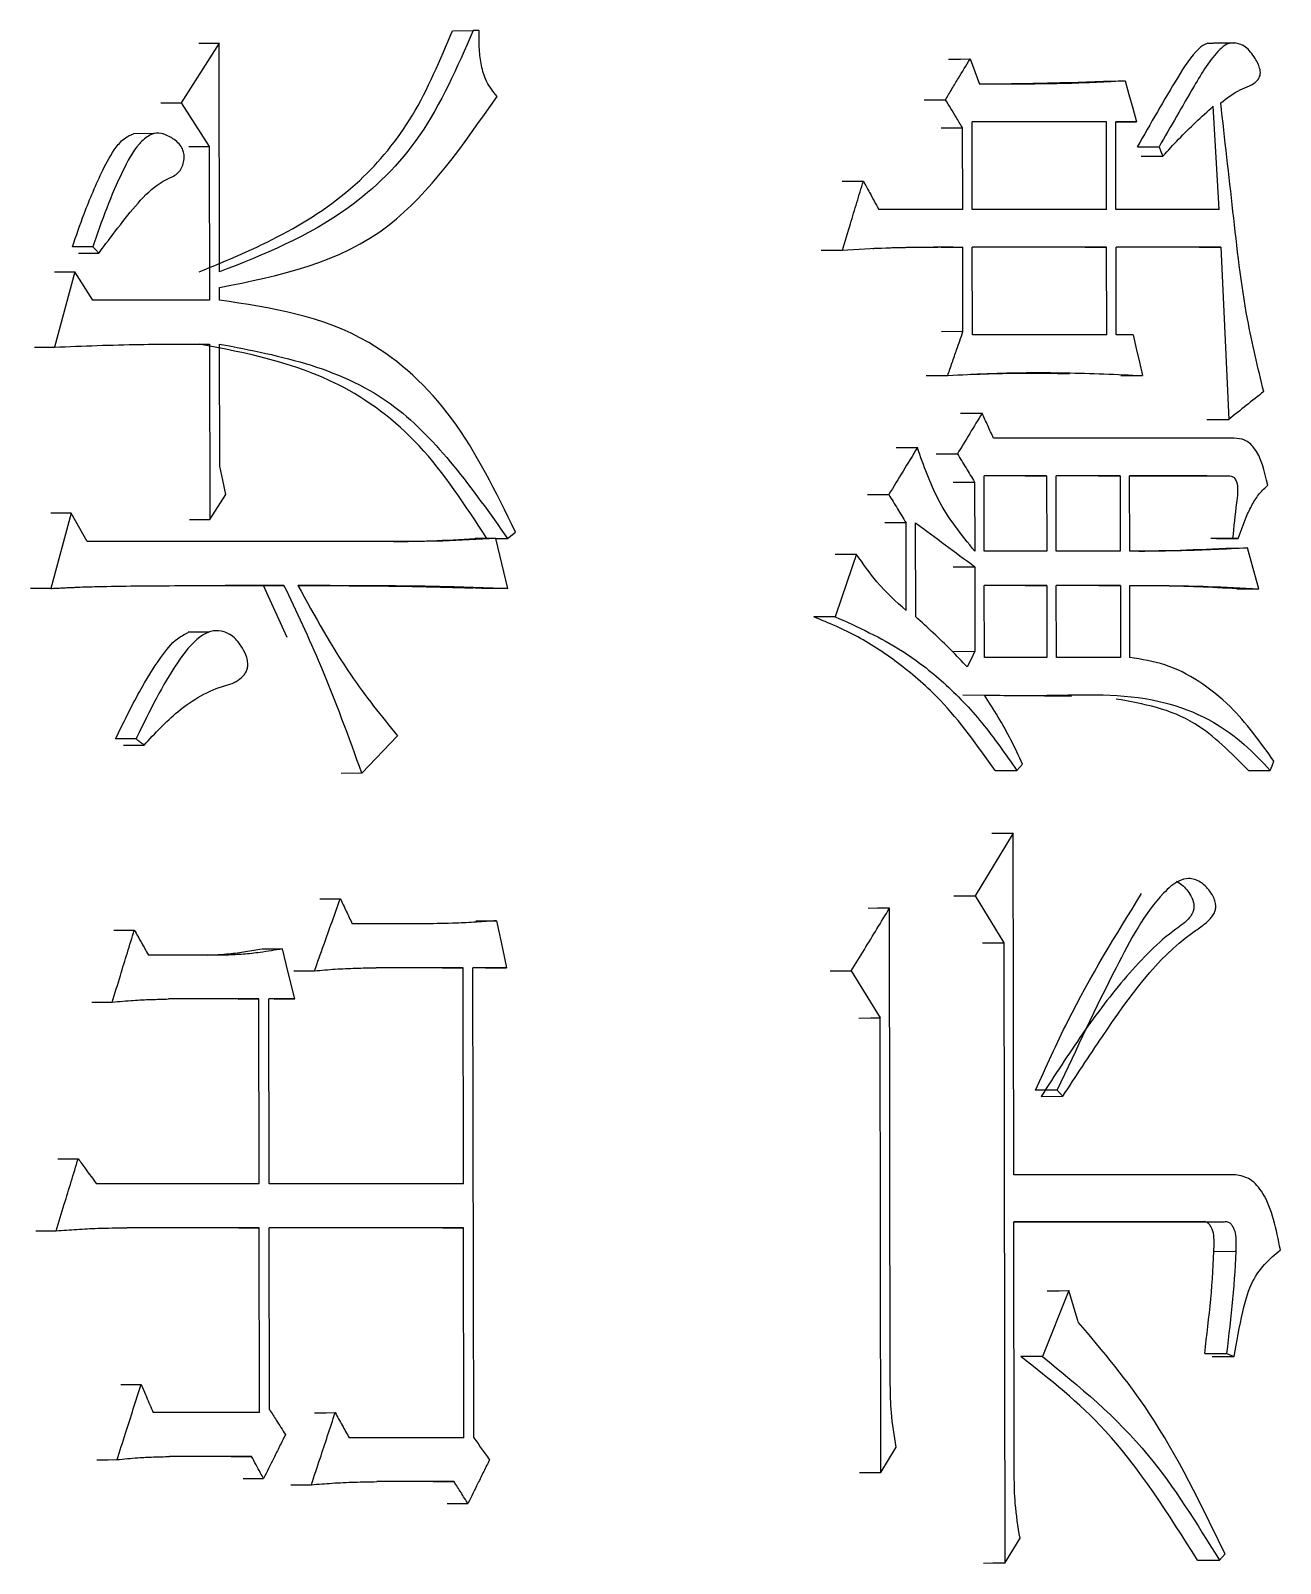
# Model space of a CAD drawing. Header units: millimetres. Extents: x 2312 to 3992, y 755 to 1943.
# Drawn here: x 2954.86 to 2959.18, y 938.2 to 943.49 of the extents above; entities that cross this region are included whole.
import ezdxf

# ---------------------------------------------------------------- set-up
doc = ezdxf.new("R2010")
doc.units = ezdxf.units.MM

msp = doc.modelspace()

# ---------------------------------------------------------------- linework, layer by layer
at = {"color": 7, "linetype": 'Continuous', "lineweight": 25}
for p, q in [((2955.514, 943.444), (2955.3828, 943.2385)), ((2955.5153, 942.6543), (2955.514, 943.444)), ((2956.3197, 943.4868), (2956.3913, 943.4871)), ((2956.4117, 943.4871), (2956.3913, 943.4871)), ((2959.0212, 943.4444), (2958.9456, 943.4441)), ((2958.4487, 943.3081), (2958.5661, 943.3131)), ((2955.3828, 943.2385), (2955.48, 943.087)), ((2957.9468, 943.2484), (2958.0206, 943.2487)), ((2958.5763, 943.1728), (2958.1127, 943.1729)), ((2958.1132, 942.87), (2958.1127, 943.1729)), ((2958.5763, 943.1728), (2958.5018, 943.1725)), ((2958.5769, 942.8699), (2958.5763, 943.1728)), ((2958.6802, 943.1727), (2958.6088, 943.1728)), ((2958.6093, 942.8699), (2958.6088, 943.1728)), ((2958.6088, 943.1725), (2958.6802, 943.1727)), ((2955.2888, 943.1316), (2955.2182, 943.1313)), ((2958.0804, 942.8701), (2958.0799, 943.1513)), ((2955.48, 943.087), (2955.4809, 942.557)), ((2958.696, 943.0535), (2958.771, 943.0537)), ((2958.0804, 942.8701), (2957.7905, 942.8701)), ((2958.5769, 942.8699), (2958.1132, 942.87)), ((2958.965, 942.8697), (2958.6093, 942.8699)), ((2955.078, 942.7409), (2955.0077, 942.7407)), ((2955.0285, 942.7191), (2955.0988, 942.7193)), ((2958.0065, 942.74), (2957.9792, 942.7399)), ((2958.0065, 942.74), (2958.0806, 942.7402)), ((2958.0811, 942.4482), (2958.0806, 942.7402)), ((2958.5771, 942.7401), (2958.1135, 942.7402)), ((2958.114, 942.4374), (2958.1135, 942.7402)), ((2958.5025, 942.7398), (2958.5771, 942.7401)), ((2958.5776, 942.4372), (2958.5771, 942.7401)), ((2958.9717, 942.7399), (2958.6096, 942.7401)), ((2958.6101, 942.4372), (2958.6096, 942.7401)), ((2958.8963, 942.7397), (2958.6096, 942.7398)), ((2958.8963, 942.7397), (2958.9717, 942.7399)), ((2955.0154, 942.6544), (2954.946, 942.3948)), ((2955.0783, 942.557), (2955.0154, 942.6544)), ((2955.5155, 942.5569), (2955.5154, 942.6002)), ((2955.4809, 942.557), (2955.0783, 942.557)), ((2958.0811, 942.4482), (2958.007, 942.4479)), ((2958.5776, 942.4372), (2958.114, 942.4374)), ((2958.6685, 942.4372), (2958.6101, 942.4372)), ((2955.4107, 942.4053), (2955.4318, 942.4053)), ((2955.4811, 942.4055), (2955.4822, 941.7997)), ((2955.5164, 941.9836), (2955.5157, 942.4055)), ((2957.9547, 942.2965), (2958.0288, 942.2968)), ((2958.6261, 942.2963), (2958.7011, 942.2965)), ((2959.0178, 942.08), (2958.1867, 942.0804)), ((2957.8502, 942.0477), (2957.9239, 942.0479)), ((2958.1214, 941.9289), (2958.1218, 941.691)), ((2958.37, 941.9505), (2958.1541, 941.9506)), ((2958.1546, 941.6909), (2958.1541, 941.9506)), ((2958.2957, 941.9502), (2958.37, 941.9505)), ((2958.37, 941.9505), (2958.3705, 941.6909)), ((2958.6239, 941.9504), (2958.4027, 941.9505)), ((2958.4031, 941.6909), (2958.4027, 941.9505)), ((2958.5492, 941.9501), (2958.6239, 941.9504)), ((2958.6239, 941.9504), (2958.6243, 941.6908)), ((2958.6563, 941.9504), (2958.9987, 941.9503)), ((2958.6567, 941.6908), (2958.6563, 941.9504)), ((2958.9234, 941.95), (2958.6563, 941.9501)), ((2958.9235, 941.95), (2958.9988, 941.9503)), ((2955.4822, 941.7997), (2955.5373, 941.8863)), ((2955.0028, 941.8214), (2954.9335, 941.5618)), ((2955.0588, 941.7241), (2955.0028, 941.8214)), ((2955.4117, 941.7995), (2955.4822, 941.7997)), ((2956.5097, 941.7347), (2956.5367, 941.7563)), ((2957.8848, 941.7884), (2957.8112, 941.7881)), ((2957.8853, 941.4855), (2957.8848, 941.7884)), ((2957.9183, 941.4639), (2957.9178, 941.7884)), ((2956.1353, 941.7239), (2955.0588, 941.7241)), ((2956.469, 941.7347), (2956.3973, 941.7344)), ((2956.51, 941.5616), (2956.469, 941.7347)), ((2956.469, 941.7345), (2956.5097, 941.7347)), ((2958.3705, 941.6909), (2958.1546, 941.6909)), ((2958.6243, 941.6908), (2958.4031, 941.6909)), ((2959.012, 941.7339), (2958.9368, 941.7337)), ((2959.0313, 941.7339), (2959.012, 941.7339)), ((2957.6398, 941.68), (2957.7132, 941.6803)), ((2958.0479, 941.6366), (2958.1219, 941.6369)), ((2958.1219, 941.6369), (2958.1224, 941.3448)), ((2954.9335, 941.5618), (2954.8634, 941.5616)), ((2955.6667, 941.5723), (2955.5343, 941.572)), ((2955.7489, 941.3923), (2955.6667, 941.5723)), ((2955.7378, 941.5725), (2955.6671, 941.5723)), ((2956.51, 941.5616), (2956.4382, 941.5613)), ((2958.3707, 941.5719), (2958.1548, 941.572)), ((2958.1552, 941.3232), (2958.1548, 941.572)), ((2958.2964, 941.5716), (2958.3707, 941.5719)), ((2958.3707, 941.5719), (2958.3711, 941.3231)), ((2958.6245, 941.5718), (2958.4033, 941.5719)), ((2958.4037, 941.3231), (2958.4033, 941.5719)), ((2958.5499, 941.5715), (2958.6245, 941.5718)), ((2958.6245, 941.5718), (2958.6249, 941.323)), ((2958.6574, 941.323), (2958.657, 941.5718)), ((2959.0268, 941.5605), (2959.1023, 941.5608)), ((2955.4778, 941.4107), (2955.4069, 941.4105)), ((2958.0484, 941.3446), (2958.1224, 941.3448)), ((2958.3711, 941.3231), (2958.1552, 941.3232)), ((2958.6249, 941.323), (2958.4037, 941.3231)), ((2958.4558, 941.1883), (2958.0812, 941.1932)), ((2955.227, 941.0426), (2955.1565, 941.0423)), ((2955.1843, 941.0207), (2955.2548, 941.0209)), ((2956.0068, 940.9236), (2956.1295, 941.0532)), ((2956.0068, 940.9236), (2955.9357, 940.9233)), ((2958.1928, 940.9334), (2958.2672, 940.9337)), ((2959.0665, 940.9333), (2959.1419, 940.9336)), ((2958.2545, 940.7174), (2958.1238, 940.5011)), ((2958.2565, 939.5383), (2958.2545, 940.7174)), ((2958.1238, 940.5011), (2958.2224, 940.3388)), ((2957.8304, 938.8137), (2957.8277, 940.4579)), ((2956.2263, 940.4042), (2955.9733, 940.4042)), ((2958.2224, 940.3388), (2958.226, 938.1969)), ((2955.54, 940.2961), (2955.2699, 940.2962)), ((2956.3559, 940.2527), (2956.0558, 940.2528)), ((2956.2844, 940.2525), (2956.3559, 940.2527)), ((2956.3572, 939.5063), (2956.3559, 940.2527)), ((2956.5054, 940.2527), (2956.3899, 940.2527)), ((2956.3927, 938.6301), (2956.3899, 940.2527)), ((2956.4337, 940.2524), (2956.5054, 940.2527)), ((2957.6224, 940.2413), (2957.6958, 940.2416)), ((2957.6958, 940.2416), (2957.7953, 940.0793)), ((2955.6507, 940.1447), (2955.3395, 940.1447)), ((2955.5801, 940.1444), (2955.6507, 940.1447)), ((2955.6518, 939.5065), (2955.6507, 940.1447)), ((2955.7747, 940.1447), (2955.6852, 940.1447)), ((2955.6862, 939.5065), (2955.6852, 940.1447)), ((2955.7039, 940.1444), (2955.7747, 940.1447)), ((2957.7979, 938.5108), (2957.7953, 940.0793)), ((2958.4062, 939.8303), (2958.3316, 939.8301)), ((2958.3512, 939.8085), (2958.4258, 939.8087)), ((2959.0221, 939.538), (2958.2565, 939.5383)), ((2955.6518, 939.5065), (2955.0904, 939.5065)), ((2956.3572, 939.5063), (2955.6862, 939.5065)), ((2958.2568, 939.376), (2958.9838, 939.3757)), ((2958.2582, 938.4998), (2958.2568, 939.376)), ((2958.9084, 939.3755), (2958.2568, 939.3757)), ((2958.9092, 939.3755), (2958.9845, 939.3757)), ((2955.652, 939.355), (2955.1951, 939.3551)), ((2955.5814, 939.3548), (2955.652, 939.355)), ((2955.6531, 938.7168), (2955.652, 939.355)), ((2956.3575, 939.3549), (2955.6865, 939.355)), ((2955.6876, 938.7276), (2955.6865, 939.355)), ((2956.2859, 939.3546), (2956.3575, 939.3549)), ((2956.3587, 938.6301), (2956.3575, 939.3549)), ((2959.0212, 939.2728), (2958.9463, 939.2725)), ((2958.4465, 939.138), (2958.3556, 938.9108)), ((2958.4793, 939.0298), (2958.4465, 939.138)), ((2958.3556, 938.9108), (2958.2813, 938.9105)), ((2958.991, 938.9214), (2959.0168, 938.9106)), ((2955.6531, 938.7168), (2955.2865, 938.7168)), ((2956.3587, 938.6301), (2955.9626, 938.6302)), ((2957.7979, 938.5108), (2957.8506, 938.5973)), ((2955.6258, 938.5654), (2955.3422, 938.5654)), ((2955.5552, 938.5651), (2955.6258, 938.5654)), ((2956.3249, 938.4787), (2956.0588, 938.4787)), ((2956.2534, 938.4785), (2956.3249, 938.4787)), ((2957.7244, 938.5105), (2957.7979, 938.5108)), ((2958.226, 938.1969), (2958.2782, 938.2835)), ((2958.8911, 938.2072), (2958.9664, 938.2075)), ((2958.9664, 938.2075), (2958.9857, 938.2291))]:
    msp.add_line(p, q, dxfattribs=at)
at = {"color": 7, "linetype": 'Continuous', "lineweight": 25, "flags": 128}
for points in [[(2955.4435, 943.4437), (2955.4828, 943.4439), (2955.514, 943.444)], [(2958.0319, 943.389), (2958.0731, 943.3892), (2958.1058, 943.3893)], [(2958.1058, 943.3893), (2958.114, 943.3676), (2958.1223, 943.346), (2958.1305, 943.3244), (2958.1387, 943.3027)], [(2958.5661, 943.3131), (2958.6081, 943.3133), (2958.641, 943.3134)], [(2958.641, 943.3134), (2958.6539, 943.2672), (2958.667, 943.22), (2958.6802, 943.1727)], [(2955.3125, 943.2382), (2955.3517, 943.2383), (2955.3828, 943.2385)], [(2958.965, 942.8697), (2958.9594, 942.9694), (2958.9539, 943.0691), (2958.9451, 943.2267)], [(2958.006, 943.1511), (2958.0473, 943.1512), (2958.0799, 943.1513)], [(2955.4096, 943.0867), (2955.4488, 943.0869), (2955.48, 943.087)], [(2958.6832, 943.0859), (2958.7114, 943.086), (2958.7347, 943.0861), (2958.758, 943.0862)], [(2958.758, 943.0862), (2958.7645, 943.0699), (2958.771, 943.0537)], [(2957.6641, 942.9673), (2957.705, 942.9674), (2957.7375, 942.9675)], [(2955.0989, 942.7193), (2955.0884, 942.7301), (2955.078, 942.7409)], [(2957.5918, 942.7293), (2957.6327, 942.7294), (2957.6651, 942.7296)], [(2958.9717, 942.7399), (2958.985, 942.4424), (2958.9984, 942.145)], [(2954.9455, 942.6541), (2954.9845, 942.6543), (2955.0154, 942.6544)], [(2958.6685, 942.4372), (2958.6794, 942.3899), (2958.6903, 942.3432), (2958.7011, 942.2965)], [(2954.8763, 942.3945), (2954.9152, 942.3946), (2954.946, 942.3948)], [(2958.0732, 942.1667), (2958.1146, 942.1668), (2958.1472, 942.1669)], [(2958.9232, 942.1447), (2958.9653, 942.1449), (2958.9984, 942.145)], [(2957.9883, 942.0261), (2958.0295, 942.0262), (2958.0621, 942.0263)], [(2955.5373, 941.8863), (2955.5269, 941.935), (2955.5164, 941.9836)], [(2958.0474, 941.9287), (2958.0887, 941.9288), (2958.1214, 941.9289)], [(2957.7517, 941.8855), (2957.7928, 941.8857), (2957.8252, 941.8858)], [(2955.0028, 941.8214), (2954.9636, 941.8213), (2954.933, 941.8212)], [(2958.956, 941.7336), (2958.9768, 941.7337), (2958.9977, 941.7338), (2959.0313, 941.7339)], [(2958.988, 941.7012), (2959.0303, 941.7013), (2959.0635, 941.7014)], [(2959.1023, 941.5608), (2959.0829, 941.6311), (2959.0635, 941.7014)], [(2958.1224, 941.3448), (2958.1093, 941.3178), (2958.0962, 941.2907)], [(2958.2672, 940.9337), (2958.277, 940.9445), (2958.2868, 940.9553)], [(2959.1419, 940.9336), (2959.1482, 940.9496), (2959.1546, 940.9658)], [(2958.1804, 940.7171), (2958.2218, 940.7172), (2958.2545, 940.7174)], [(2955.8611, 940.4905), (2955.9006, 940.4907), (2955.932, 940.4908)], [(2958.0499, 940.5008), (2958.0911, 940.5009), (2958.1238, 940.5011)], [(2957.8277, 940.4579), (2957.7863, 940.4577), (2957.7541, 940.4576)], [(2955.151, 940.3825), (2955.1901, 940.3826), (2955.2211, 940.3827)], [(2956.3995, 940.4147), (2956.4395, 940.4149), (2956.4712, 940.415)], [(2956.4712, 940.415), (2956.4813, 940.3671), (2956.4914, 940.3192), (2956.5054, 940.2527)], [(2955.662, 940.3175), (2955.7018, 940.3176), (2955.7331, 940.3177)], [(2955.7747, 940.1447), (2955.7539, 940.2312), (2955.7331, 940.3177)], [(2958.1483, 940.3385), (2958.1897, 940.3387), (2958.2224, 940.3388)], [(2955.772, 940.2418), (2955.8119, 940.2419), (2955.8432, 940.242)], [(2955.075, 940.1337), (2955.1141, 940.1338), (2955.1451, 940.1339)], [(2957.7218, 940.079), (2957.7628, 940.0792), (2957.7953, 940.0793)], [(2958.4258, 939.8087), (2958.416, 939.8195), (2958.4062, 939.8303)], [(2954.9577, 939.5928), (2954.9967, 939.593), (2955.0275, 939.5931)], [(2954.8814, 939.344), (2954.9204, 939.3442), (2954.9512, 939.3443)], [(2958.3721, 939.1377), (2958.4137, 939.1379), (2958.4465, 939.138)], [(2958.9158, 938.9212), (2958.9463, 938.9213), (2958.9686, 938.9213), (2958.991, 938.9214)], [(2958.9415, 938.9103), (2958.972, 938.9104), (2958.9944, 938.9105), (2959.0168, 938.9106)], [(2955.1745, 938.814), (2955.2136, 938.8141), (2955.2446, 938.8142)], [(2955.8435, 938.7165), (2955.8831, 938.7166), (2955.9145, 938.7168)], [(2955.0916, 938.5544), (2955.1307, 938.5545), (2955.1617, 938.5546)], [(2955.5966, 938.4894), (2955.636, 938.4895), (2955.6673, 938.4896)], [(2955.7616, 938.4677), (2955.8012, 938.4679), (2955.8325, 938.468)], [(2956.3011, 938.4027), (2956.341, 938.4029), (2956.3727, 938.403)], [(2958.226, 938.1969), (2958.1844, 938.1968), (2958.1519, 938.1967)]]:
    msp.add_lwpolyline(points, dxfattribs=at)
at = {"color": 7, "linetype": 'Continuous', "lineweight": 25}
for points, knots in [([(2955.4445, 942.6541), (2955.6387, 942.7346), (2955.9117, 942.8478), (2956.193, 943.1853), (2956.2768, 943.3855), (2956.3193, 943.4868)], [0, 0, 0, 0, 0.549349, 0.771863, 1, 1, 1, 1]), ([(2956.3913, 943.4871), (2956.3352, 943.3601), (2956.2246, 943.1098), (2955.9179, 942.8135), (2955.6672, 942.7144), (2955.5153, 942.6543)], [0, 0, 0, 0, 0.288413, 0.568681, 1, 1, 1, 1]), ([(2956.4732, 943.2599), (2956.4582, 943.2786), (2956.4332, 943.3099), (2956.4171, 943.3732), (2956.4105, 943.4296), (2956.4113, 943.4679), (2956.4117, 943.4871)], [0, 0, 0, 0, 0.328875, 0.550213, 0.774687, 1, 1, 1, 1]), ([(2958.9454, 943.4423), (2958.9381, 943.4431), (2958.9207, 943.4452), (2958.8744, 943.4097), (2958.7964, 943.2847), (2958.729, 943.1665), (2958.683, 943.0859)], [0, 0, 0, 0, 0.060218, 0.14333, 0.415955, 1, 1, 1, 1]), ([(2958.9708, 943.2375), (2958.9928, 943.2548), (2959.0247, 943.2798), (2959.0686, 943.2948), (2959.0911, 943.308), (2959.1028, 943.3224), (2959.107, 943.3324), (2959.1083, 943.3427), (2959.1063, 943.3565), (2959.1, 943.3732), (2959.0843, 943.4015), (2959.0601, 943.432), (2959.025, 943.4464), (2958.9933, 943.4442), (2958.9397, 943.3988), (2958.8649, 943.2721), (2958.7982, 943.1561), (2958.758, 943.0862)], [0, 0, 0, 0, 0.116231, 0.1683248, 0.2127071, 0.2288047, 0.2388545, 0.248985, 0.2602075, 0.2820342, 0.3080202, 0.3751055, 0.4260063, 0.4769913, 0.5204189, 0.7110691, 1, 1, 1, 1]), ([(2958.0206, 943.2487), (2958.0281, 943.261), (2958.0431, 943.2857), (2958.0715, 943.3326), (2958.0924, 943.3671), (2958.1058, 943.3893)], [0, 0, 0, 0, 0.2636063, 0.5272126, 1, 1, 1, 1]), ([(2958.641, 943.3134), (2958.5754, 943.3101), (2958.4592, 943.3042), (2958.2916, 943.3022), (2958.1897, 943.3025), (2958.1387, 943.3027)], [0, 0, 0, 0, 0.394039, 0.696995, 1, 1, 1, 1]), ([(2958.4489, 943.3075), (2958.4474, 943.3074), (2958.4322, 943.3069), (2958.3006, 943.3032), (2958.2225, 943.3028), (2958.1854, 943.3027), (2958.1717, 943.3027), (2958.1645, 943.3026), (2958.1645, 943.3026), (2958.1645, 943.3026)], [0, 0, 0, 0, 0.0624666, 0.6020125, 0.8022295, 0.8937769, 0.9664175, 0.9871548, 1, 1, 1, 1]), ([(2955.5154, 942.6002), (2955.7219, 942.6419), (2956.0951, 942.7173), (2956.3565, 943.0924), (2956.4732, 943.2599)], [0, 0, 0, 0, 0.55346, 1, 1, 1, 1]), ([(2958.0799, 943.1513), (2958.0724, 943.1637), (2958.0588, 943.1861), (2958.039, 943.2185), (2958.0267, 943.2386), (2958.0206, 943.2487)], [0, 0, 0, 0, 0.380769, 0.690384, 1, 1, 1, 1]), ([(2958.771, 943.0537), (2958.7891, 943.0734), (2958.8263, 943.1141), (2958.8846, 943.1712), (2958.9249, 943.2082), (2958.9451, 943.2267)], [0, 0, 0, 0, 0.320488, 0.660066, 1, 1, 1, 1]), ([(2959.1193, 942.2414), (2959.0992, 942.3243), (2959.0503, 942.526), (2959.0136, 942.8639), (2958.985, 943.1129), (2958.9708, 943.2375)], [0, 0, 0, 0, 0.258421, 0.6289824, 1, 1, 1, 1]), ([(2955.0077, 942.7407), (2955.0208, 942.7789), (2955.0521, 942.8699), (2955.1012, 942.9862), (2955.1485, 943.0756), (2955.1864, 943.1175), (2955.2085, 943.1269), (2955.2179, 943.131)], [0, 0, 0, 0, 0.253725, 0.603073, 0.807077, 0.917147, 1, 1, 1, 1]), ([(2955.0988, 942.7194), (2955.1043, 942.7267), (2955.1314, 942.7637), (2955.2036, 942.8567), (2955.2849, 942.958), (2955.3634, 942.9864), (2955.3827, 943.0081), (2955.391, 943.0278), (2955.394, 943.0485), (2955.3921, 943.0676), (2955.3849, 943.0855), (2955.3667, 943.1073), (2955.3393, 943.1244), (2955.3059, 943.1368), (2955.2707, 943.1273), (2955.2237, 943.0864), (2955.1761, 942.9954), (2955.1242, 942.8751), (2955.0934, 942.7858), (2955.0779, 942.7409)], [0, 0, 0, 0, 0.025946, 0.129765, 0.338784, 0.385932, 0.404152, 0.422427, 0.440777, 0.454643, 0.46854, 0.48998, 0.535409, 0.570955, 0.606999, 0.655233, 0.757859, 0.878392, 1, 1, 1, 1]), ([(2957.6651, 942.7296), (2957.6743, 942.7599), (2957.691, 942.8148), (2957.7151, 942.8941), (2957.73, 942.943), (2957.7375, 942.9675)], [0, 0, 0, 0, 0.382821, 0.69141, 1, 1, 1, 1]), ([(2957.7375, 942.9675), (2957.7446, 942.9545), (2957.757, 942.9318), (2957.7746, 942.8993), (2957.7852, 942.8799), (2957.7905, 942.8701)], [0, 0, 0, 0, 0.400148, 0.700074, 1, 1, 1, 1]), ([(2957.6651, 942.7296), (2957.7165, 942.7326), (2957.8116, 942.7384), (2957.9502, 942.7406), (2958.0371, 942.7404), (2958.0806, 942.7402)], [0, 0, 0, 0, 0.370073, 0.685, 1, 1, 1, 1]), ([(2957.7701, 942.7355), (2957.7721, 942.7356), (2957.795, 942.7366), (2957.8847, 942.7394), (2957.9525, 942.7399), (2957.9855, 942.74), (2957.9931, 942.74), (2957.994, 942.74), (2957.9946, 942.74)], [0, 0, 0, 0, 0.049057, 0.555336, 0.817136, 0.934648, 0.964386, 1, 1, 1, 1]), ([(2956.5367, 941.7563), (2956.4694, 941.8944), (2956.3367, 942.1663), (2955.9841, 942.4868), (2955.6922, 942.5305), (2955.5155, 942.5569)], [0, 0, 0, 0, 0.289357, 0.569882, 1, 1, 1, 1]), ([(2958.0288, 942.2968), (2958.0339, 942.3116), (2958.0442, 942.3412), (2958.0616, 942.3916), (2958.0739, 942.4273), (2958.0811, 942.4482)], [0, 0, 0, 0, 0.293254, 0.586508, 1, 1, 1, 1]), ([(2954.946, 942.3948), (2955.0441, 942.3987), (2955.1826, 942.4042), (2955.3607, 942.4051), (2955.441, 942.4054), (2955.4811, 942.4055)], [0, 0, 0, 0, 0.547988, 0.773992, 1, 1, 1, 1]), ([(2956.4375, 941.7344), (2956.3639, 941.8478), (2956.2184, 942.0719), (2955.8773, 942.3225), (2955.6082, 942.374), (2955.4449, 942.4052)], [0, 0, 0, 0, 0.287054, 0.56721, 1, 1, 1, 1]), ([(2955.5157, 942.4055), (2955.7288, 942.3644), (2956.1143, 942.29), (2956.3875, 941.9063), (2956.5097, 941.7347)], [0, 0, 0, 0, 0.552698, 1, 1, 1, 1]), ([(2958.0288, 942.2968), (2958.0744, 942.2992), (2958.2099, 942.3066), (2958.4344, 942.3083), (2958.6122, 942.3005), (2958.7011, 942.2965)], [0, 0, 0, 0, 0.202288, 0.600921, 1, 1, 1, 1]), ([(2958.1075, 942.3008), (2958.1088, 942.3008), (2958.1152, 942.3011), (2958.1886, 942.3038), (2958.3132, 942.3059), (2958.3942, 942.3044), (2958.4484, 942.3033)], [0, 0, 0, 0, 0.049405, 0.249194, 0.497626, 1, 1, 1, 1]), ([(2959.1193, 942.2414), (2959.0993, 942.2254), (2959.059, 942.1933), (2959.0187, 942.1611), (2958.9984, 942.145)], [0, 0, 0, 0, 0.497808, 1, 1, 1, 1]), ([(2958.1472, 942.1669), (2958.1331, 942.1435), (2958.1047, 942.0966), (2958.0763, 942.0497), (2958.0621, 942.0263)], [0, 0, 0, 0, 0.500001, 1, 1, 1, 1]), ([(2958.1867, 942.0804), (2958.1801, 942.0948), (2958.167, 942.1236), (2958.1538, 942.1525), (2958.1472, 942.1669)], [0, 0, 0, 0, 0.500003, 1, 1, 1, 1]), ([(2959.1338, 941.9177), (2959.1221, 941.9666), (2959.106, 942.0337), (2959.0542, 942.0777), (2959.0299, 942.0793), (2959.0178, 942.0801)], [0, 0, 0, 0, 0.574728, 0.78886, 1, 1, 1, 1]), ([(2957.9239, 942.0479), (2957.9075, 942.0209), (2957.8746, 941.9669), (2957.8417, 941.9128), (2957.8252, 941.8858)], [0, 0, 0, 0, 0.499872, 1, 1, 1, 1]), ([(2958.1218, 941.6909), (2958.0764, 941.7465), (2957.9946, 941.8465), (2957.9457, 941.9859), (2957.9239, 942.0479)], [0, 0, 0, 0, 0.5548825, 1, 1, 1, 1]), ([(2958.0621, 942.0263), (2958.072, 942.0101), (2958.0918, 941.9776), (2958.1115, 941.9452), (2958.1214, 941.9289)], [0, 0, 0, 0, 0.500001, 1, 1, 1, 1]), ([(2958.9987, 941.9503), (2959.0043, 941.95), (2959.0133, 941.9495), (2959.0232, 941.937), (2959.0323, 941.9073), (2959.0223, 941.8362), (2959.0161, 941.7745), (2959.012, 941.7339)], [0, 0, 0, 0, 0.100185, 0.161773, 0.226321, 0.490481, 1, 1, 1, 1]), ([(2959.0313, 941.7339), (2959.0399, 941.7591), (2959.0541, 941.8003), (2959.0792, 941.852), (2959.1038, 941.8908), (2959.1238, 941.9088), (2959.1338, 941.9177)], [0, 0, 0, 0, 0.346429, 0.567933, 0.786121, 1, 1, 1, 1]), ([(2957.8252, 941.8858), (2957.8352, 941.8695), (2957.855, 941.8371), (2957.8749, 941.8046), (2957.8848, 941.7884)], [0, 0, 0, 0, 0.500001, 1, 1, 1, 1]), ([(2957.9178, 941.7884), (2957.9518, 941.7631), (2958.02, 941.7126), (2958.0879, 941.6621), (2958.1219, 941.6369)], [0, 0, 0, 0, 0.5, 1, 1, 1, 1]), ([(2956.116, 941.7239), (2956.129, 941.724), (2956.1723, 941.7241), (2956.2661, 941.7263), (2956.3466, 941.7313), (2956.3969, 941.7344)], [0, 0, 0, 0, 0.137829, 0.461511, 1, 1, 1, 1]), ([(2956.469, 941.7347), (2956.4079, 941.7309), (2956.3219, 941.7256), (2956.2105, 941.7241), (2956.1604, 941.724), (2956.1353, 941.7239)], [0, 0, 0, 0, 0.550657, 0.775317, 1, 1, 1, 1]), ([(2959.0635, 941.7014), (2958.9878, 941.6974), (2958.8824, 941.6919), (2958.7465, 941.6909), (2958.6867, 941.6908), (2958.6567, 941.6908)], [0, 0, 0, 0, 0.560315, 0.780152, 1, 1, 1, 1]), ([(2958.6888, 941.6908), (2958.6909, 941.6908), (2958.7307, 941.6909), (2958.8306, 941.693), (2958.9281, 941.6981), (2958.988, 941.7012)], [0, 0, 0, 0, 0.020888, 0.39739, 1, 1, 1, 1]), ([(2957.7132, 941.6803), (2957.7011, 941.6442), (2957.677, 941.5721), (2957.6528, 941.5), (2957.6407, 941.464)], [0, 0, 0, 0, 0.500055, 1, 1, 1, 1]), ([(2957.8853, 941.4855), (2957.8506, 941.5165), (2957.7885, 941.5722), (2957.7363, 941.6471), (2957.7132, 941.6803)], [0, 0, 0, 0, 0.557716, 1, 1, 1, 1]), ([(2954.9335, 941.5618), (2954.9391, 941.5621), (2954.9502, 941.5627), (2954.9642, 941.5633), (2954.9782, 941.564), (2954.9921, 941.5647), (2955.0089, 941.5654), (2955.0312, 941.5664), (2955.0535, 941.5672), (2955.0814, 941.568), (2955.1427, 941.5693), (2955.2095, 941.5705), (2955.2762, 941.5709), (2955.3429, 941.5713), (2955.4095, 941.5717), (2955.4759, 941.572), (2955.5036, 941.5721), (2955.5257, 941.5722), (2955.5423, 941.5722), (2955.5589, 941.5722), (2955.5727, 941.5723), (2955.5866, 941.5723), (2955.5976, 941.5723), (2955.6114, 941.5723), (2955.6225, 941.5724), (2955.6363, 941.5724), (2955.6473, 941.5724), (2955.6611, 941.5724), (2955.6708, 941.5724), (2955.6804, 941.5725), (2955.6859, 941.5725), (2955.6928, 941.5725), (2955.6983, 941.5725), (2955.7052, 941.5725), (2955.7108, 941.5725), (2955.7176, 941.5725), (2955.7232, 941.5725), (2955.7303, 941.5725), (2955.7348, 941.5725), (2955.7378, 941.5725)], [0, 0, 0, 0, 0.020702, 0.041404, 0.051755, 0.072457, 0.093159, 0.113861, 0.155266, 0.175968, 0.217372, 0.382989, 0.424393, 0.465797, 0.631413, 0.672817, 0.714222, 0.734924, 0.755626, 0.776328, 0.79703, 0.807381, 0.828083, 0.838434, 0.859136, 0.869487, 0.890189, 0.90054, 0.921242, 0.926417, 0.936768, 0.941944, 0.952295, 0.95747, 0.967821, 0.972997, 0.983348, 0.988524, 1, 1, 1, 1]), ([(2956.0068, 940.9236), (2955.9614, 941.049), (2955.8803, 941.2725), (2955.7813, 941.481), (2955.7378, 941.5725)], [0, 0, 0, 0, 0.561153, 1, 1, 1, 1]), ([(2955.786, 941.5725), (2955.8472, 941.5723), (2955.9992, 941.5718), (2956.2407, 941.5716), (2956.4202, 941.5649), (2956.51, 941.5616)], [0, 0, 0, 0, 0.252145, 0.626035, 1, 1, 1, 1]), ([(2955.786, 941.5725), (2955.8443, 941.466), (2955.9476, 941.2772), (2956.0743, 941.1212), (2956.1295, 941.0532)], [0, 0, 0, 0, 0.563978, 1, 1, 1, 1]), ([(2955.8968, 941.5717), (2955.872, 941.5718), (2955.8352, 941.572), (2955.7983, 941.5721), (2955.7862, 941.5721)], [0, 0, 0, 0, 0.673597, 1, 1, 1, 1]), ([(2955.8968, 941.5717), (2955.9554, 941.5714), (2956.0513, 941.5709), (2956.1904, 941.5688), (2956.291, 941.5664), (2956.361, 941.5644), (2956.3862, 941.5636), (2956.3901, 941.5635), (2956.3912, 941.5635), (2956.3909, 941.5635), (2956.3904, 941.5635), (2956.39, 941.5636), (2956.3895, 941.5636), (2956.3882, 941.5636), (2956.3835, 941.5638), (2956.3723, 941.5642), (2956.3624, 941.5647), (2956.3558, 941.5649)], [0, 0, 0, 0, 0.317533, 0.519907, 0.773583, 0.911702, 0.934665, 0.942364, 0.94769, 0.949656, 0.950546, 0.951424, 0.952335, 0.953364, 0.956882, 0.971638, 1, 1, 1, 1]), ([(2956.4378, 941.5613), (2956.4303, 941.5617), (2956.4152, 941.5624), (2956.398, 941.5631), (2956.3883, 941.5636), (2956.3863, 941.5636)], [0, 0, 0, 0, 0.439465, 0.878929, 1, 1, 1, 1]), ([(2958.657, 941.5718), (2958.7022, 941.5718), (2958.7926, 941.5718), (2958.9412, 941.5689), (2959.0441, 941.5637), (2959.1023, 941.5608)], [0, 0, 0, 0, 0.303372, 0.606753, 1, 1, 1, 1]), ([(2959.0268, 941.5605), (2958.9824, 941.5629), (2958.8936, 941.5676), (2958.7703, 941.5711), (2958.6913, 941.5711), (2958.657, 941.5712)], [0, 0, 0, 0, 0.361452, 0.722918, 1, 1, 1, 1]), ([(2957.6407, 941.464), (2957.6346, 941.4639), (2957.6223, 941.4639), (2957.6039, 941.4638), (2957.5855, 941.4638), (2957.5732, 941.4637), (2957.5671, 941.4637)], [0, 0, 0, 0, 0.25, 0.5, 0.75, 1, 1, 1, 1]), ([(2958.1928, 940.9334), (2958.1316, 941.0191), (2958.0314, 941.1594), (2957.8659, 941.3016), (2957.7204, 941.3996), (2957.6181, 941.4424), (2957.5671, 941.4637)], [0, 0, 0, 0, 0.3453024, 0.5653815, 0.7835204, 1, 1, 1, 1]), ([(2957.6407, 941.464), (2957.7192, 941.4284), (2957.849, 941.3695), (2958.0172, 941.2401), (2958.1499, 941.1015), (2958.2279, 940.9898), (2958.2672, 940.9337)], [0, 0, 0, 0, 0.335049, 0.554128, 0.775717, 1, 1, 1, 1]), ([(2958.0962, 941.2907), (2958.0776, 941.3103), (2958.0393, 941.3504), (2957.9798, 941.4078), (2957.9388, 941.4452), (2957.9183, 941.4639)], [0, 0, 0, 0, 0.322216, 0.660992, 1, 1, 1, 1]), ([(2955.1565, 941.0423), (2955.1833, 941.0975), (2955.2313, 941.1961), (2955.3021, 941.3124), (2955.3588, 941.3848), (2955.3942, 941.4034), (2955.4067, 941.4099)], [0, 0, 0, 0, 0.386953, 0.691845, 0.891318, 1, 1, 1, 1]), ([(2955.2548, 941.0209), (2955.2926, 941.0616), (2955.3774, 941.1531), (2955.4879, 941.2154), (2955.5613, 941.2339), (2955.5832, 941.2466), (2955.5982, 941.2595), (2955.6086, 941.276), (2955.6129, 941.2896), (2955.6134, 941.3059), (2955.6081, 941.3296), (2955.5917, 941.3632), (2955.5629, 941.3994), (2955.5233, 941.4171), (2955.4836, 941.416), (2955.428, 941.385), (2955.3651, 941.3025), (2955.2953, 941.1828), (2955.2509, 941.0916), (2955.2278, 941.0444), (2955.227, 941.0426)], [0, 0, 0, 0, 0.148093, 0.332866, 0.364698, 0.380612, 0.406976, 0.418968, 0.429088, 0.439242, 0.454285, 0.483096, 0.528613, 0.572044, 0.609674, 0.651117, 0.755736, 0.873055, 0.995168, 1, 1, 1, 1]), ([(2959.1546, 940.9658), (2959.1065, 941.0323), (2959.0278, 941.1412), (2958.8966, 941.2446), (2958.7795, 941.3047), (2958.698, 941.3169), (2958.6574, 941.323)], [0, 0, 0, 0, 0.345958, 0.566155, 0.783835, 1, 1, 1, 1]), ([(2958.1554, 941.1934), (2958.2273, 941.1927), (2958.4294, 941.1908), (2958.7346, 941.2068), (2958.9984, 941.0854), (2959.1124, 940.9648), (2959.1419, 940.9336)], [0, 0, 0, 0, 0.209588, 0.588888, 0.893437, 1, 1, 1, 1]), ([(2958.2868, 940.9553), (2958.2738, 940.9834), (2958.2476, 941.0398), (2958.2032, 941.1187), (2958.1714, 941.1685), (2958.1554, 941.1934)], [0, 0, 0, 0, 0.332011, 0.66536, 1, 1, 1, 1]), ([(2959.0664, 940.9333), (2959.0067, 940.994), (2958.8695, 941.1335), (2958.7039, 941.1632), (2958.6103, 941.18)], [0, 0, 0, 0, 0.435314, 1, 1, 1, 1]), ([(2955.2548, 941.0209), (2955.2524, 941.0228), (2955.2466, 941.0273), (2955.2373, 941.0345), (2955.2304, 941.0399), (2955.227, 941.0426)], [0, 0, 0, 0, 0.2565032, 0.6282516, 1, 1, 1, 1]), ([(2958.8174, 940.5519), (2958.8302, 940.5433), (2958.849, 940.5305), (2958.8677, 940.5032), (2958.876, 940.484), (2958.879, 940.467), (2958.8781, 940.4534), (2958.873, 940.4389), (2958.8542, 940.4117), (2958.7704, 940.3574), (2958.6441, 940.2281), (2958.4921, 940.0271), (2958.3983, 939.8815), (2958.3512, 939.8085)], [0, 0, 0, 0, 0.053519, 0.078913, 0.099418, 0.111233, 0.123161, 0.13324, 0.15266, 0.222251, 0.482285, 0.740165, 1, 1, 1, 1]), ([(2958.4258, 939.8087), (2958.4709, 939.8778), (2958.6067, 940.0856), (2958.764, 940.3023), (2958.9047, 940.3948), (2958.9303, 940.4154), (2958.9454, 940.4344), (2958.952, 940.4478), (2958.9543, 940.462), (2958.9531, 940.4765), (2958.9469, 940.4965), (2958.9298, 940.5243), (2958.9002, 940.5514), (2958.8621, 940.5643), (2958.8175, 940.5511), (2958.7213, 940.4658), (2958.5846, 940.2104), (2958.4731, 939.9728), (2958.4064, 939.8307), (2958.4062, 939.8303)], [0, 0, 0, 0, 0.129751, 0.390616, 0.417721, 0.44078, 0.449022, 0.457342, 0.462693, 0.468031, 0.47654, 0.491679, 0.518135, 0.5454, 0.568563, 0.608437, 0.767667, 0.999422, 1, 1, 1, 1]), ([(2955.8432, 940.242), (2955.8538, 940.2717), (2955.8739, 940.328), (2955.9035, 940.4109), (2955.9225, 940.4642), (2955.932, 940.4908)], [0, 0, 0, 0, 0.357822, 0.678911, 1, 1, 1, 1]), ([(2955.932, 940.4908), (2955.9355, 940.4836), (2955.9424, 940.4691), (2955.9527, 940.4475), (2955.963, 940.4259), (2955.9699, 940.4115), (2955.9733, 940.4042)], [0, 0, 0, 0, 0.25, 0.5, 0.75, 1, 1, 1, 1]), ([(2958.3316, 939.8301), (2958.3679, 939.9105), (2958.4772, 940.1524), (2958.6096, 940.3661), (2958.6979, 940.5088)], [0, 0, 0, 0, 0.332449, 1, 1, 1, 1]), ([(2957.6958, 940.2416), (2957.7108, 940.2663), (2957.7404, 940.3147), (2957.7844, 940.3868), (2957.8132, 940.4342), (2957.8277, 940.4579)], [0, 0, 0, 0, 0.342688, 0.671344, 1, 1, 1, 1]), ([(2955.1451, 940.1339), (2955.1544, 940.1645), (2955.1718, 940.2213), (2955.1971, 940.3042), (2955.2131, 940.3565), (2955.2211, 940.3827)], [0, 0, 0, 0, 0.3688531, 0.6844265, 1, 1, 1, 1]), ([(2955.2211, 940.3827), (2955.2252, 940.3755), (2955.2333, 940.3611), (2955.2455, 940.3394), (2955.2577, 940.3178), (2955.2658, 940.3034), (2955.2699, 940.2962)], [0, 0, 0, 0, 0.25, 0.5, 0.75, 1, 1, 1, 1]), ([(2956.4712, 940.415), (2956.448, 940.4132), (2956.4018, 940.4096), (2956.3202, 940.4054), (2956.2616, 940.4047), (2956.2263, 940.4042)], [0, 0, 0, 0, 0.2843091, 0.5686289, 1, 1, 1, 1]), ([(2955.4733, 940.2961), (2955.4984, 940.2973), (2955.5425, 940.2993), (2955.6053, 940.3078), (2955.6431, 940.3143), (2955.662, 940.3175)], [0, 0, 0, 0, 0.396818, 0.698286, 1, 1, 1, 1]), ([(2955.7331, 940.3177), (2955.7071, 940.3133), (2955.6622, 940.3056), (2955.5977, 940.2985), (2955.5593, 940.2969), (2955.54, 940.2961)], [0, 0, 0, 0, 0.405142, 0.70235, 1, 1, 1, 1]), ([(2955.8432, 940.242), (2955.867, 940.2441), (2955.9143, 940.2483), (2955.9851, 940.2514), (2956.0322, 940.2523), (2956.0557, 940.2528)], [0, 0, 0, 0, 0.33488, 0.667383, 1, 1, 1, 1]), ([(2955.1451, 940.1339), (2955.1693, 940.1362), (2955.2138, 940.1403), (2955.2787, 940.1432), (2955.3193, 940.1442), (2955.3395, 940.1447)], [0, 0, 0, 0, 0.373871, 0.686891, 1, 1, 1, 1]), ([(2954.9512, 939.3443), (2954.9606, 939.3749), (2954.978, 939.4316), (2955.0035, 939.5146), (2955.0195, 939.5669), (2955.0275, 939.5931)], [0, 0, 0, 0, 0.368853, 0.684427, 1, 1, 1, 1]), ([(2955.0275, 939.5931), (2955.036, 939.5814), (2955.0508, 939.5611), (2955.0717, 939.5323), (2955.0842, 939.5151), (2955.0904, 939.5065)], [0, 0, 0, 0, 0.404836, 0.702418, 1, 1, 1, 1]), ([(2959.1767, 939.2783), (2959.1626, 939.3497), (2959.1432, 939.4478), (2959.0747, 939.5276), (2959.0395, 939.5346), (2959.0221, 939.538)], [0, 0, 0, 0, 0.574617, 0.790317, 1, 1, 1, 1]), ([(2958.9156, 938.9212), (2958.9305, 939.0456), (2958.9466, 939.1804), (2958.9484, 939.3289), (2958.9411, 939.3536), (2958.9314, 939.3679), (2958.9234, 939.3745), (2958.9154, 939.377), (2958.9108, 939.3758), (2958.9085, 939.3752)], [0, 0, 0, 0, 0.769318, 0.833437, 0.895211, 0.926583, 0.957133, 0.978253, 1, 1, 1, 1]), ([(2958.9838, 939.3755), (2958.9862, 939.3761), (2958.9908, 939.3772), (2958.9987, 939.3748), (2959.0068, 939.3682), (2959.0165, 939.3538), (2959.0238, 939.3292), (2959.022, 939.1807), (2959.0059, 939.0458), (2958.991, 938.9214)], [0, 0, 0, 0, 0.021772, 0.042916, 0.073493, 0.104882, 0.166661, 0.230772, 1, 1, 1, 1]), ([(2954.9512, 939.3443), (2954.9751, 939.3462), (2955.023, 939.3499), (2955.1043, 939.3539), (2955.1617, 939.3546), (2955.1951, 939.3551)], [0, 0, 0, 0, 0.294321, 0.588654, 1, 1, 1, 1]), ([(2959.0168, 938.9106), (2959.0262, 938.9621), (2959.0416, 939.0466), (2959.0712, 939.1611), (2959.1205, 939.2308), (2959.1581, 939.2626), (2959.1767, 939.2783)], [0, 0, 0, 0, 0.3492702, 0.5727501, 0.7884516, 1, 1, 1, 1]), ([(2958.9857, 938.2291), (2958.9037, 938.3986), (2958.7583, 938.6992), (2958.564, 938.9294), (2958.4793, 939.0297)], [0, 0, 0, 0, 0.564156, 1, 1, 1, 1]), ([(2958.8911, 938.2072), (2958.7903, 938.3671), (2958.6117, 938.6501), (2958.3813, 938.8316), (2958.2811, 938.9105)], [0, 0, 0, 0, 0.564819, 1, 1, 1, 1]), ([(2958.3556, 938.9108), (2958.4827, 938.8071), (2958.7118, 938.6201), (2958.888, 938.3346), (2958.9664, 938.2075)], [0, 0, 0, 0, 0.554743, 1, 1, 1, 1]), ([(2955.1617, 938.5546), (2955.1714, 938.585), (2955.1901, 938.6434), (2955.2177, 938.73), (2955.2357, 938.7861), (2955.2446, 938.8142)], [0, 0, 0, 0, 0.350919, 0.675459, 1, 1, 1, 1]), ([(2955.2446, 938.8142), (2955.2508, 938.7999), (2955.2608, 938.7766), (2955.2747, 938.7441), (2955.2826, 938.7259), (2955.2865, 938.7168)], [0, 0, 0, 0, 0.4397276, 0.7198639, 1, 1, 1, 1]), ([(2957.8506, 938.5973), (2957.844, 938.6371), (2957.8321, 938.7082), (2957.8309, 938.7814), (2957.8304, 938.8137)], [0, 0, 0, 0, 0.558835, 1, 1, 1, 1]), ([(2955.6876, 938.7276), (2955.6954, 938.7152), (2955.7086, 938.6946), (2955.727, 938.6658), (2955.7375, 938.6493), (2955.7428, 938.6411)], [0, 0, 0, 0, 0.428365, 0.714182, 1, 1, 1, 1]), ([(2955.8325, 938.468), (2955.8424, 938.4981), (2955.8611, 938.5546), (2955.8884, 938.6376), (2955.9058, 938.6904), (2955.9145, 938.7168)], [0, 0, 0, 0, 0.363442, 0.681721, 1, 1, 1, 1]), ([(2955.9145, 938.7168), (2955.9185, 938.7095), (2955.9265, 938.6951), (2955.9385, 938.6735), (2955.9506, 938.6518), (2955.9586, 938.6374), (2955.9626, 938.6302)], [0, 0, 0, 0, 0.2500001, 0.5000001, 0.7500002, 1, 1, 1, 1]), ([(2955.7428, 938.6411), (2955.736, 938.6275), (2955.7225, 938.6003), (2955.6973, 938.5498), (2955.6789, 938.5129), (2955.6673, 938.4896)], [0, 0, 0, 0, 0.2690544, 0.5381087, 1, 1, 1, 1]), ([(2956.3927, 938.6301), (2956.4018, 938.6175), (2956.4154, 938.5986), (2956.4336, 938.5733), (2956.4426, 938.5607), (2956.4472, 938.5544)], [0, 0, 0, 0, 0.5, 0.75, 1, 1, 1, 1]), ([(2955.1617, 938.5546), (2955.1855, 938.5571), (2955.2274, 938.5614), (2955.2877, 938.5641), (2955.324, 938.565), (2955.3422, 938.5654)], [0, 0, 0, 0, 0.395544, 0.697723, 1, 1, 1, 1]), ([(2955.6673, 938.4896), (2955.6638, 938.4959), (2955.6552, 938.5117), (2955.6414, 938.537), (2955.631, 938.5559), (2955.6258, 938.5654)], [0, 0, 0, 0, 0.25, 0.625, 1, 1, 1, 1]), ([(2956.4472, 938.5544), (2956.4405, 938.5408), (2956.4271, 938.5137), (2956.4023, 938.4632), (2956.3842, 938.4263), (2956.3727, 938.403)], [0, 0, 0, 0, 0.269054, 0.538109, 1, 1, 1, 1]), ([(2955.8325, 938.468), (2955.8563, 938.4699), (2955.9059, 938.4741), (2955.9813, 938.4773), (2956.0329, 938.4783), (2956.0587, 938.4787)], [0, 0, 0, 0, 0.314835, 0.657358, 1, 1, 1, 1]), ([(2956.3727, 938.403), (2956.3647, 938.4156), (2956.3528, 938.4345), (2956.3369, 938.4598), (2956.3289, 938.4724), (2956.3249, 938.4787)], [0, 0, 0, 0, 0.5, 0.75, 1, 1, 1, 1]), ([(2958.2782, 938.2835), (2958.2717, 938.3232), (2958.2599, 938.3944), (2958.2587, 938.4675), (2958.2582, 938.4998)], [0, 0, 0, 0, 0.558835, 1, 1, 1, 1])]:
    msp.add_open_spline(points, degree=3, knots=knots, dxfattribs=at)

doc.saveas('drawing.dxf')
